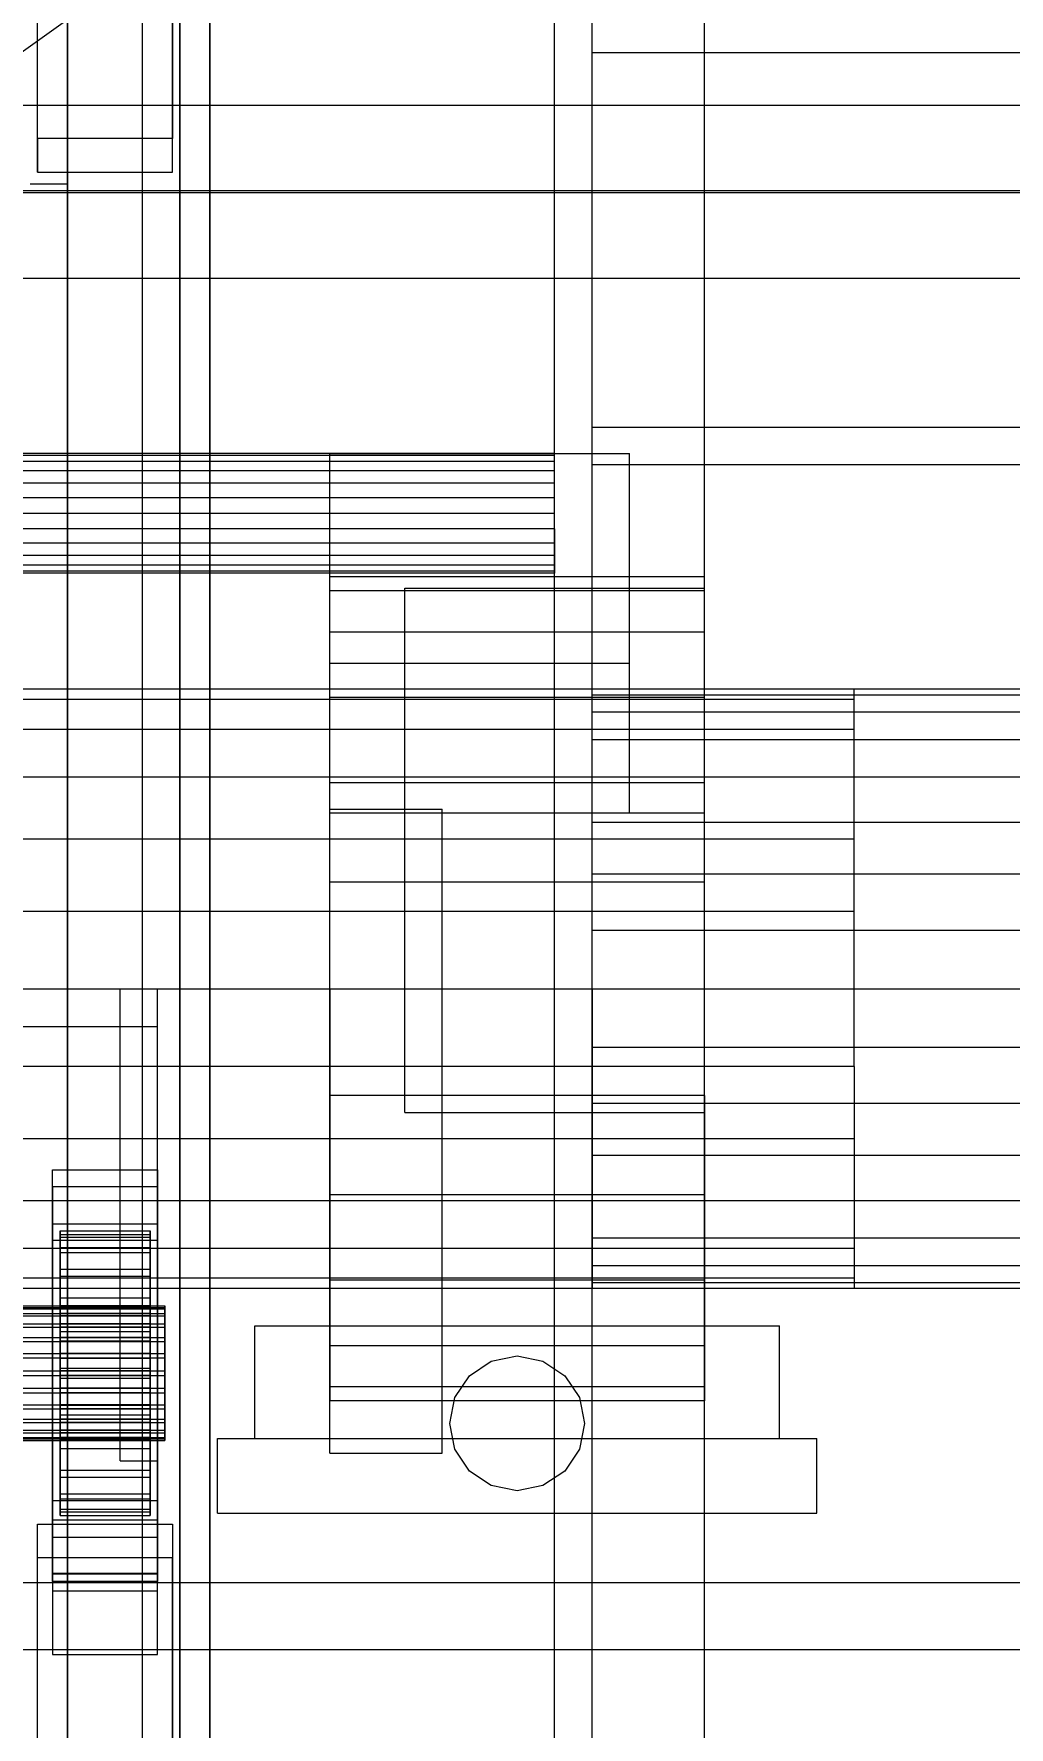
# Model space of a CAD drawing. Header units: millimetres. Extents: x -1970 to 59977, y -50268 to 6837.
# Drawn here: x 1250.5 to 1380.7, y -34172.1 to -33946 of the extents above; entities that cross this region are included whole.
import ezdxf

# ---------------------------------------------------------------- set-up
doc = ezdxf.new("R2010")
doc.units = ezdxf.units.MM
for name, color, linetype, lineweight in [('COTAS_O', 1, 'Continuous', 0), ('frontal_C03', 7, 'Continuous', 0), ('frontal_secador', 7, 'Continuous', 0), ('frontal_tolva', 7, 'Continuous', 0)]:
    doc.layers.add(name, color=color, linetype=linetype, lineweight=lineweight)
doc.dimstyles.new('R19_100', dxfattribs={"dimtxt": 250, "dimasz": 150, "dimexe": 150, "dimexo": 80, "dimgap": 100, "dimtad": 1, "dimtih": 1, "dimtoh": 1, "dimdsep": 46, "dimcen": 0.09, "dimadec": 0, "dimazin": 0, "dimtfac": 1, "dimtdec": 4, "dimtofl": 0, "dimtmove": 0, "dimatfit": 3, "dimfxl": 1, "dimtolj": 1, "dimtzin": 0, "dimarcsym": 0})

# ---------------------------------------------------------------- blocks, each defined once
blk = doc.blocks.new('*D39')
at = {"layer": 'COTAS_O', "color": 0, "lineweight": -2, "transparency": 16777216}
for p, q in [((-1725, -34320), (-1725, -33550)), ((1725, -34320), (1725, -33550)), ((-1575, -33700), (1575, -33700))]:
    blk.add_line(p, q, dxfattribs=at)
at = {"layer": 'COTAS_O', "color": 0, "transparency": 16777216}
for points in [[(-1575, -33675), (-1575, -33725), (-1725, -33700)], [(1575, -33675), (1575, -33725), (1725, -33700)]]:
    blk.add_solid(points, dxfattribs=at)
at = {"layer": 'Defpoints', "color": 0, "transparency": 16777216}
for p in [(1725, -33700), (-1725, -34400), (1725, -34400)]:
    blk.add_point(p, dxfattribs=at)

msp = doc.modelspace()

# ---------------------------------------------------------------- linework, layer by layer
at = {"layer": 'frontal_C03'}
for p, q in [((1270, -32314.944), (1270, -34875.113)), ((1274, -34875.113), (1274, -32314.944)), ((1270, -32318.841), (1270, -34879.011)), ((1270, -35001.792), (1270, -32441.623)), ((1274, -32441.623), (1274, -35001.792)), ((1251, -33959.959), (1251, -33924.878)), ((1269, -33924.878), (1269, -33959.959)), ((1251, -33964.45), (1251, -33929.37)), ((1269, -33964.45), (1269, -33929.37)), ((-1500, -33955.526), (1500, -33955.526)), ((1269, -33959.959), (1251, -33959.959)), ((1251, -33959.959), (1251, -33964.45)), ((1269, -33964.45), (1269, -33959.959)), ((1251, -33964.45), (1269, -33964.45)), ((1500, -33966.934), (-1500, -33966.934)), ((1500, -33967.219), (-1500, -33967.219)), ((-1500, -33978.628), (1500, -33978.628)), ((1253, -34099.913), (1253, -34097.668)), ((1253, -34097.668), (1267, -34097.668)), ((1253, -34144.442), (1253, -34097.668)), ((1267, -34097.668), (1267, -34099.913)), ((1267, -34097.668), (1267, -34144.442)), ((1267, -34099.913), (1253, -34099.913)), ((1253, -34099.913), (1253, -34146.687)), ((1267, -34146.687), (1267, -34099.913)), ((1253, -34107.1), (1253, -34104.854)), ((1253, -34104.854), (1267, -34104.854)), ((1253, -34151.628), (1253, -34104.854)), ((1267, -34104.854), (1267, -34107.1)), ((1267, -34104.854), (1267, -34151.628)), ((1267, -34107.1), (1253, -34107.1)), ((1253, -34107.1), (1253, -34153.874)), ((1254, -34115.802), (1254, -34105.808)), ((1254, -34105.808), (1254, -34106.629)), ((1254, -34105.808), (1266, -34105.808)), ((1254, -34106.282), (1254, -34105.808)), ((1254, -34116.026), (1254, -34106.282)), ((1254, -34106.282), (1266, -34106.282)), ((1254, -34108.017), (1254, -34106.282)), ((1254, -34116.191), (1254, -34106.629)), ((1254, -34106.629), (1254, -34108.687)), ((1254, -34106.629), (1266, -34106.629)), ((1266, -34106.629), (1266, -34105.808)), ((1266, -34105.808), (1266, -34115.802)), ((1266, -34105.808), (1266, -34106.282)), ((1266, -34106.282), (1266, -34116.026)), ((1266, -34106.282), (1266, -34108.017)), ((1266, -34108.687), (1266, -34106.629)), ((1266, -34106.629), (1266, -34116.191)), ((1267, -34153.874), (1267, -34107.1)), ((1254, -34116.848), (1254, -34108.017)), ((1254, -34108.017), (1266, -34108.017)), ((1254, -34110.896), (1254, -34108.017)), ((1254, -34117.166), (1254, -34108.687)), ((1254, -34108.687), (1254, -34111.844)), ((1254, -34108.687), (1266, -34108.687)), ((1266, -34108.017), (1266, -34116.848)), ((1266, -34108.017), (1266, -34110.896)), ((1266, -34111.844), (1266, -34108.687)), ((1266, -34108.687), (1266, -34117.166)), ((1254, -34118.212), (1254, -34110.896)), ((1254, -34110.896), (1266, -34110.896)), ((1254, -34114.722), (1254, -34110.896)), ((1266, -34110.896), (1266, -34118.212)), ((1266, -34110.896), (1266, -34114.722)), ((1254, -34118.661), (1254, -34111.844)), ((1254, -34111.844), (1254, -34115.883)), ((1254, -34111.844), (1266, -34111.844)), ((1266, -34115.883), (1266, -34111.844)), ((1266, -34111.844), (1266, -34118.661)), ((-1268, -34115.802), (1268, -34115.802)), ((-1268, -34116.026), (1268, -34116.026)), ((-1268, -34116.191), (1268, -34116.191)), ((1254, -34120.024), (1254, -34114.722)), ((1254, -34114.722), (1266, -34114.722)), ((1254, -34119.234), (1254, -34114.722)), ((1254, -34116.191), (1254, -34115.802)), ((1266, -34115.802), (1254, -34115.802)), ((1254, -34115.802), (1254, -34116.026)), ((1254, -34120.574), (1254, -34115.883)), ((1254, -34115.883), (1254, -34120.529)), ((1254, -34115.883), (1266, -34115.883)), ((1266, -34116.026), (1254, -34116.026)), ((1254, -34116.026), (1254, -34116.848)), ((1254, -34117.166), (1254, -34116.191)), ((1266, -34116.191), (1254, -34116.191)), ((1266, -34114.722), (1266, -34120.024)), ((1266, -34114.722), (1266, -34119.234)), ((1266, -34115.802), (1266, -34116.191)), ((1266, -34116.026), (1266, -34115.802)), ((1266, -34120.529), (1266, -34115.883)), ((1266, -34115.883), (1266, -34120.574)), ((1266, -34116.848), (1266, -34116.026)), ((1266, -34116.191), (1266, -34117.166)), ((1268, -34116.191), (1268, -34115.802)), ((1268, -34115.802), (1268, -34116.026)), ((1268, -34116.026), (1268, -34116.848)), ((1268, -34117.166), (1268, -34116.191)), ((-1268, -34116.848), (1268, -34116.848)), ((-1268, -34117.166), (1268, -34117.166)), ((-1268, -34118.212), (1268, -34118.212)), ((1266, -34116.848), (1254, -34116.848)), ((1254, -34116.848), (1254, -34118.212)), ((1254, -34118.661), (1254, -34117.166)), ((1266, -34117.166), (1254, -34117.166)), ((1266, -34118.212), (1254, -34118.212)), ((1254, -34118.212), (1254, -34120.024)), ((1266, -34118.212), (1266, -34116.848)), ((1266, -34117.166), (1266, -34118.661)), ((1266, -34120.024), (1266, -34118.212)), ((1268, -34116.848), (1268, -34118.212)), ((1268, -34118.661), (1268, -34117.166)), ((1268, -34118.212), (1268, -34120.024)), ((-1268, -34118.661), (1268, -34118.661)), ((-1268, -34120.024), (1268, -34120.024)), ((-1268, -34120.574), (1268, -34120.574)), ((1254, -34120.574), (1254, -34118.661)), ((1266, -34118.661), (1254, -34118.661)), ((1254, -34122.162), (1254, -34119.234)), ((1254, -34119.234), (1266, -34119.234)), ((1254, -34124.126), (1254, -34119.234)), ((1266, -34120.024), (1254, -34120.024)), ((1254, -34120.024), (1254, -34122.162)), ((1254, -34120.529), (1254, -34122.775)), ((1266, -34120.529), (1254, -34120.529)), ((1254, -34120.529), (1254, -34125.467)), ((1254, -34122.775), (1254, -34120.574)), ((1266, -34120.574), (1254, -34120.574)), ((1266, -34118.661), (1266, -34120.574)), ((1266, -34119.234), (1266, -34122.162)), ((1266, -34119.234), (1266, -34124.126)), ((1266, -34122.162), (1266, -34120.024)), ((1266, -34122.775), (1266, -34120.529)), ((1266, -34125.467), (1266, -34120.529)), ((1266, -34120.574), (1266, -34122.775)), ((1268, -34120.574), (1268, -34118.661)), ((1268, -34120.024), (1268, -34122.162)), ((1268, -34122.775), (1268, -34120.574)), ((-1268, -34122.162), (1268, -34122.162)), ((1268, -34122.775), (-1268, -34122.775)), ((1266, -34122.162), (1254, -34122.162)), ((1254, -34122.162), (1254, -34124.479)), ((1254, -34122.775), (1266, -34122.775)), ((1254, -34125.114), (1254, -34122.775)), ((1266, -34124.479), (1266, -34122.162)), ((1266, -34122.775), (1266, -34125.114)), ((1268, -34122.162), (1268, -34124.479)), ((1268, -34125.114), (1268, -34122.775)), ((-1268, -34124.479), (1268, -34124.479)), ((-1268, -34125.114), (1268, -34125.114)), ((1254, -34124.479), (1254, -34124.126)), ((1254, -34124.126), (1266, -34124.126)), ((1254, -34129.063), (1254, -34124.126)), ((1266, -34124.479), (1254, -34124.479)), ((1254, -34124.479), (1254, -34126.817)), ((1254, -34127.431), (1254, -34125.114)), ((1254, -34125.114), (1254, -34125.467)), ((1266, -34125.114), (1254, -34125.114)), ((1266, -34124.126), (1266, -34124.479)), ((1266, -34124.126), (1266, -34129.063)), ((1266, -34126.817), (1266, -34124.479)), ((1266, -34125.467), (1266, -34125.114)), ((1266, -34125.114), (1266, -34127.431)), ((1268, -34124.479), (1268, -34126.817)), ((1268, -34127.431), (1268, -34125.114)), ((-1268, -34126.817), (1268, -34126.817)), ((-1268, -34127.431), (1268, -34127.431)), ((1254, -34125.467), (1254, -34130.358)), ((1254, -34125.467), (1266, -34125.467)), ((1254, -34126.817), (1254, -34129.063)), ((1266, -34126.817), (1254, -34126.817)), ((1254, -34126.817), (1254, -34129.018)), ((1254, -34129.568), (1254, -34127.431)), ((1254, -34127.431), (1254, -34130.358)), ((1266, -34127.431), (1254, -34127.431)), ((1266, -34130.358), (1266, -34125.467)), ((1266, -34129.063), (1266, -34126.817)), ((1266, -34129.018), (1266, -34126.817)), ((1266, -34130.358), (1266, -34127.431)), ((1266, -34127.431), (1266, -34129.568)), ((1268, -34126.817), (1268, -34129.018)), ((1268, -34129.568), (1268, -34127.431)), ((-1268, -34129.018), (1268, -34129.018)), ((-1268, -34129.568), (1268, -34129.568)), ((1254, -34129.018), (1254, -34133.71)), ((1266, -34129.018), (1254, -34129.018)), ((1254, -34129.018), (1254, -34130.932)), ((1254, -34129.063), (1266, -34129.063)), ((1254, -34133.71), (1254, -34129.063)), ((1254, -34131.381), (1254, -34129.568)), ((1254, -34129.568), (1254, -34134.871)), ((1266, -34129.568), (1254, -34129.568)), ((1266, -34133.71), (1266, -34129.018)), ((1266, -34130.932), (1266, -34129.018)), ((1266, -34129.063), (1266, -34133.71)), ((1266, -34134.871), (1266, -34129.568)), ((1266, -34129.568), (1266, -34131.381)), ((1268, -34129.018), (1268, -34130.932)), ((1268, -34131.381), (1268, -34129.568)), ((-1268, -34130.932), (1268, -34130.932)), ((-1268, -34131.381), (1268, -34131.381)), ((1254, -34130.358), (1254, -34134.871)), ((1254, -34130.358), (1266, -34130.358)), ((1254, -34130.932), (1254, -34137.749)), ((1266, -34130.932), (1254, -34130.932)), ((1254, -34130.932), (1254, -34132.427)), ((1254, -34132.744), (1254, -34131.381)), ((1254, -34131.381), (1254, -34138.697)), ((1266, -34131.381), (1254, -34131.381)), ((1266, -34134.871), (1266, -34130.358)), ((1266, -34137.749), (1266, -34130.932)), ((1266, -34132.427), (1266, -34130.932)), ((1266, -34138.697), (1266, -34131.381)), ((1266, -34131.381), (1266, -34132.744)), ((1268, -34130.932), (1268, -34132.427)), ((1268, -34132.744), (1268, -34131.381)), ((-1268, -34132.427), (1268, -34132.427)), ((-1268, -34132.744), (1268, -34132.744)), ((-1268, -34133.402), (1268, -34133.402)), ((-1268, -34133.566), (1268, -34133.566)), ((-1268, -34133.791), (1268, -34133.791)), ((1254, -34132.427), (1254, -34140.905)), ((1266, -34132.427), (1254, -34132.427)), ((1254, -34132.427), (1254, -34133.402)), ((1254, -34133.566), (1254, -34132.744)), ((1254, -34132.744), (1254, -34141.576)), ((1266, -34132.744), (1254, -34132.744)), ((1254, -34133.402), (1254, -34142.964)), ((1266, -34133.402), (1254, -34133.402)), ((1254, -34133.402), (1254, -34133.791)), ((1254, -34133.791), (1254, -34133.566)), ((1254, -34133.566), (1254, -34143.311)), ((1266, -34133.566), (1254, -34133.566)), ((1254, -34133.71), (1266, -34133.71)), ((1254, -34137.749), (1254, -34133.71)), ((1254, -34133.791), (1254, -34143.784)), ((1266, -34133.791), (1254, -34133.791)), ((1266, -34140.905), (1266, -34132.427)), ((1266, -34133.402), (1266, -34132.427)), ((1266, -34141.576), (1266, -34132.744)), ((1266, -34132.744), (1266, -34133.566)), ((1266, -34142.964), (1266, -34133.402)), ((1266, -34133.791), (1266, -34133.402)), ((1266, -34143.311), (1266, -34133.566)), ((1266, -34133.566), (1266, -34133.791)), ((1266, -34133.71), (1266, -34137.749)), ((1266, -34143.784), (1266, -34133.791)), ((1268, -34132.427), (1268, -34133.402)), ((1268, -34133.566), (1268, -34132.744)), ((1268, -34133.402), (1268, -34133.791)), ((1268, -34133.791), (1268, -34133.566)), ((1254, -34134.871), (1254, -34138.697)), ((1254, -34134.871), (1266, -34134.871)), ((1266, -34138.697), (1266, -34134.871)), ((1254, -34137.749), (1266, -34137.749)), ((1254, -34140.905), (1254, -34137.749)), ((1254, -34138.697), (1254, -34141.576)), ((1254, -34138.697), (1266, -34138.697)), ((1266, -34137.749), (1266, -34140.905)), ((1266, -34141.576), (1266, -34138.697)), ((1254, -34140.905), (1266, -34140.905)), ((1254, -34142.964), (1254, -34140.905)), ((1266, -34140.905), (1266, -34142.964)), ((1253, -34152.599), (1253, -34141.819)), ((1253, -34141.819), (1267, -34141.819)), ((1253, -34151.564), (1253, -34141.819)), ((1254, -34141.576), (1254, -34143.311)), ((1254, -34141.576), (1266, -34141.576)), ((1254, -34142.964), (1266, -34142.964)), ((1254, -34143.784), (1254, -34142.964)), ((1254, -34143.311), (1254, -34143.784)), ((1254, -34143.311), (1266, -34143.311)), ((1266, -34143.311), (1266, -34141.576)), ((1266, -34142.964), (1266, -34143.784)), ((1266, -34143.784), (1266, -34143.311)), ((1267, -34141.819), (1267, -34152.599)), ((1267, -34141.819), (1267, -34151.564)), ((1251, -34149.455), (1251, -34144.963)), ((1251, -34144.963), (1269, -34144.963)), ((1251, -34180.043), (1251, -34144.963)), ((1267, -34144.442), (1253, -34144.442)), ((1253, -34144.442), (1253, -34146.687)), ((1254, -34143.784), (1266, -34143.784)), ((1267, -34146.687), (1267, -34144.442)), ((1269, -34144.963), (1269, -34149.455)), ((1269, -34144.963), (1269, -34180.043)), ((1253, -34146.687), (1267, -34146.687)), ((1269, -34149.455), (1251, -34149.455)), ((1251, -34184.535), (1251, -34149.455)), ((1269, -34184.535), (1269, -34149.455)), ((1267, -34151.564), (1253, -34151.564)), ((1253, -34151.564), (1253, -34162.343)), ((1267, -34151.628), (1253, -34151.628)), ((1253, -34151.628), (1253, -34153.874)), ((1267, -34162.343), (1267, -34151.564)), ((1267, -34153.874), (1267, -34151.628)), ((-1500, -34152.753), (1500, -34152.753)), ((1267, -34152.599), (1253, -34152.599)), ((1253, -34152.599), (1253, -34162.343)), ((1253, -34153.874), (1267, -34153.874)), ((1267, -34162.343), (1267, -34152.599)), ((1500, -34161.736), (-1500, -34161.736)), ((1253, -34162.343), (1267, -34162.343))]:
    msp.add_line(p, q, dxfattribs=at)
at = {"layer": 'frontal_secador'}
for p, q in [((1340, -36000), (1340, -33000)), ((1265, -35980), (1265, -33075)), ((1270, -35980), (1270, -33075)), ((1320, -35980), (1320, -33075)), ((1325, -36000), (1325, -33075)), ((1325, -34600), (1325, -33075)), ((1325, -35980), (1325, -33075)), ((1255, -33966), (1255, -33726)), ((1255, -33897), (1255, -33966)), ((1255, -33937), (1255, -34177)), ((1255, -34006), (1255, -33937)), ((1325, -33948.5), (1325, -33943.5)), ((1325, -33948.5), (2125, -33948.5)), ((1325, -33998.5), (1325, -33948.5)), ((1250, -33966), (1255, -33966)), ((1325, -33998.5), (2125, -33998.5)), ((1325, -34003.5), (1325, -33998.5)), ((1320, -34002), (-1320, -34002)), ((1320, -34002.273), (-1320, -34002.273)), ((1320, -34003.072), (-1320, -34003.072)), ((1290, -34002), (1330, -34002)), ((1290, -34030), (1290, -34002)), ((1320, -34002.273), (1320, -34002)), ((1320, -34003.072), (1320, -34002.273)), ((1320, -34004.343), (1320, -34003.072)), ((1330, -34030), (1330, -34002)), ((1320, -34004.343), (-1320, -34004.343)), ((1320, -34006), (1320, -34004.343)), ((1325, -34003.5), (2125, -34003.5)), ((1320, -34006), (-1320, -34006)), ((1255, -34006), (1250, -34006)), ((1255, -34246), (1255, -34006)), ((1320, -34007.929), (1320, -34006)), ((1320, -34007.929), (-1320, -34007.929)), ((-1320, -34010), (1320, -34010)), ((1320, -34010), (1320, -34007.929)), ((1320, -34012.071), (1320, -34010)), ((1320, -34012.071), (-1320, -34012.071)), ((1320, -34012.071), (1320, -34014)), ((1320, -34014), (-1320, -34014)), ((1320, -34014), (1320, -34015.657)), ((1320, -34015.657), (-1320, -34015.657)), ((1320, -34015.657), (1320, -34016.928)), ((1320, -34016.928), (-1320, -34016.928)), ((1320, -34017.727), (-1320, -34017.727)), ((1320, -34018), (-1320, -34018)), ((1290, -34020.374), (1290, -34018.5)), ((1340, -34018.5), (1290, -34018.5)), ((1320, -34016.928), (1320, -34017.727)), ((1320, -34017.727), (1320, -34018)), ((1340, -34020.374), (1340, -34018.5)), ((1290, -34025.869), (1290, -34020.374)), ((1340, -34020.374), (1290, -34020.374)), ((1300, -34020), (1340, -34020)), ((1300, -34050), (1300, -34020)), ((1340, -34050), (1340, -34020)), ((1340, -34025.869), (1340, -34020.374)), ((1290, -34034.609), (1290, -34025.869)), ((1340, -34025.869), (1290, -34025.869)), ((1340, -34034.609), (1340, -34025.869)), ((1290, -34030), (1330, -34030)), ((1290, -34050), (1290, -34030)), ((1330, -34050), (1330, -34030)), ((1360, -34033.5), (-1360, -34033.5)), ((1360, -34034.863), (-1360, -34034.863)), ((1290, -34046), (1290, -34034.609)), ((1340, -34034.609), (1290, -34034.609)), ((1325, -34034.269), (1325, -34033.5)), ((1430, -34033.5), (1325, -34033.5)), ((1325, -34036.545), (1325, -34034.269)), ((1430, -34034.269), (1325, -34034.269)), ((1340, -34046), (1340, -34034.609)), ((1360, -34034.863), (1360, -34033.5)), ((1360, -34038.859), (1360, -34034.863)), ((1325, -34040.241), (1325, -34036.545)), ((1430, -34036.545), (1325, -34036.545)), ((1360, -34038.859), (-1360, -34038.859)), ((1360, -34045.216), (1360, -34038.859)), ((1325, -34045.216), (1325, -34040.241)), ((1430, -34040.241), (1325, -34040.241)), ((1360, -34045.216), (-1360, -34045.216)), ((1290, -34059.265), (1290, -34046)), ((1340, -34046), (1290, -34046)), ((1325, -34051.277), (1325, -34045.216)), ((1430, -34045.216), (1325, -34045.216)), ((1340, -34059.265), (1340, -34046)), ((1360, -34053.5), (1360, -34045.216)), ((1290, -34049.5), (1305, -34049.5)), ((1290, -34135.5), (1290, -34049.5)), ((1290, -34050), (1330, -34050)), ((1300, -34050), (1340, -34050)), ((1300, -34090), (1300, -34050)), ((1305, -34135.5), (1305, -34049.5)), ((1340, -34090), (1340, -34050)), ((1325, -34058.193), (1325, -34051.277)), ((1430, -34051.277), (1325, -34051.277)), ((1360, -34053.5), (-1360, -34053.5)), ((1360, -34063.147), (1360, -34053.5)), ((1290, -34073.5), (1290, -34059.265)), ((1340, -34059.265), (1290, -34059.265)), ((1325, -34065.696), (1325, -34058.193)), ((1430, -34058.193), (1325, -34058.193)), ((1340, -34073.5), (1340, -34059.265)), ((1360, -34063.147), (-1360, -34063.147)), ((1360, -34073.5), (1360, -34063.147)), ((1325, -34073.5), (1325, -34065.696)), ((1430, -34065.696), (1325, -34065.696)), ((-1360, -34073.5), (1360, -34073.5)), ((1204, -34073.5), (1267, -34073.5)), ((1262, -34073.5), (1267, -34073.5)), ((1262, -34136.5), (1262, -34073.5)), ((1267, -34136.5), (1267, -34073.5)), ((1267, -34078.5), (1267, -34073.5)), ((1290, -34073.5), (1290, -34087.735)), ((1290, -34073.5), (1340, -34073.5)), ((1325, -34073.5), (1325, -34081.304)), ((1325, -34073.5), (1430, -34073.5)), ((1340, -34087.735), (1340, -34073.5)), ((1360, -34083.853), (1360, -34073.5)), ((1204, -34078.5), (1267, -34078.5)), ((1325, -34081.304), (1325, -34088.807)), ((1430, -34081.304), (1325, -34081.304)), ((1360, -34083.853), (-1360, -34083.853)), ((1360, -34083.853), (1360, -34093.5)), ((1290, -34087.735), (1290, -34101)), ((1340, -34087.735), (1290, -34087.735)), ((1325, -34088.807), (1325, -34095.723)), ((1430, -34088.807), (1325, -34088.807)), ((1340, -34087.735), (1340, -34101)), ((1300, -34090), (1340, -34090)), ((1360, -34093.5), (-1360, -34093.5)), ((1360, -34093.5), (1360, -34101.784)), ((1325, -34095.723), (1325, -34101.784)), ((1430, -34095.723), (1325, -34095.723)), ((1360, -34101.784), (-1360, -34101.784)), ((1290, -34101), (1290, -34112.391)), ((1340, -34101), (1290, -34101)), ((1325, -34101.784), (1325, -34106.759)), ((1430, -34101.784), (1325, -34101.784)), ((1340, -34101), (1340, -34112.391)), ((1360, -34101.784), (1360, -34108.141)), ((1325, -34106.759), (1325, -34110.455)), ((1430, -34106.759), (1325, -34106.759)), ((1360, -34108.141), (-1360, -34108.141)), ((1360, -34108.141), (1360, -34112.137)), ((1325, -34110.455), (1325, -34112.731)), ((1430, -34110.455), (1325, -34110.455)), ((1360, -34112.137), (-1360, -34112.137)), ((1360, -34113.5), (-1360, -34113.5)), ((1290, -34112.391), (1290, -34121.131)), ((1340, -34112.391), (1290, -34112.391)), ((1325, -34112.731), (1325, -34113.5)), ((1430, -34112.731), (1325, -34112.731)), ((1430, -34113.5), (1325, -34113.5)), ((1340, -34112.391), (1340, -34121.131)), ((1360, -34112.137), (1360, -34113.5)), ((1280, -34118.5), (1350, -34118.5)), ((1280, -34133.5), (1280, -34118.5)), ((1350, -34133.5), (1350, -34118.5)), ((1290, -34121.131), (1290, -34126.626)), ((1340, -34121.131), (1290, -34121.131)), ((1311.556, -34123.185), (1315, -34122.5)), ((1315, -34122.5), (1318.444, -34123.185)), ((1340, -34121.131), (1340, -34126.626)), ((1306.685, -34128.056), (1308.636, -34125.136)), ((1308.636, -34125.136), (1311.556, -34123.185)), ((1318.444, -34123.185), (1321.364, -34125.136)), ((1321.364, -34125.136), (1323.315, -34128.056)), ((1290, -34126.626), (1290, -34128.5)), ((1340, -34126.626), (1290, -34126.626)), ((1340, -34126.626), (1340, -34128.5)), ((1340, -34128.5), (1290, -34128.5)), ((1306, -34131.5), (1306.685, -34128.056)), ((1323.315, -34128.056), (1324, -34131.5)), ((1306.685, -34134.944), (1306, -34131.5)), ((1324, -34131.5), (1323.315, -34134.944)), ((1275, -34133.5), (1355, -34133.5)), ((1275, -34143.5), (1275, -34133.5)), ((1280, -34133.5), (1350, -34133.5)), ((1355, -34143.5), (1355, -34133.5)), ((1262, -34136.5), (1267, -34136.5)), ((1290, -34135.5), (1305, -34135.5)), ((1308.636, -34137.864), (1306.685, -34134.944)), ((1323.315, -34134.944), (1321.364, -34137.864)), ((1311.556, -34139.815), (1308.636, -34137.864)), ((1321.364, -34137.864), (1318.444, -34139.815)), ((1315, -34140.5), (1311.556, -34139.815)), ((1318.444, -34139.815), (1315, -34140.5)), ((1275, -34143.5), (1355, -34143.5))]:
    msp.add_line(p, q, dxfattribs=at)
at = {"layer": 'frontal_tolva'}
msp.add_line((604.636, -34406.52), (1729.636, -33606.52), dxfattribs=at)

# ---------------------------------------------------------------- dimensions: what is measured, and where the dimension line sits
at = {"layer": 'COTAS_O'}
dim = msp.add_aligned_dim(p1=(-1725, -34400), p2=(1725, -34400), distance=700, text='<> O', dimstyle='R19_100', dxfattribs=at)
dim.commit()
dim.dimension.update_dxf_attribs({"geometry": '*D39', "text_midpoint": (0, -33700)})

doc.saveas('drawing.dxf')
